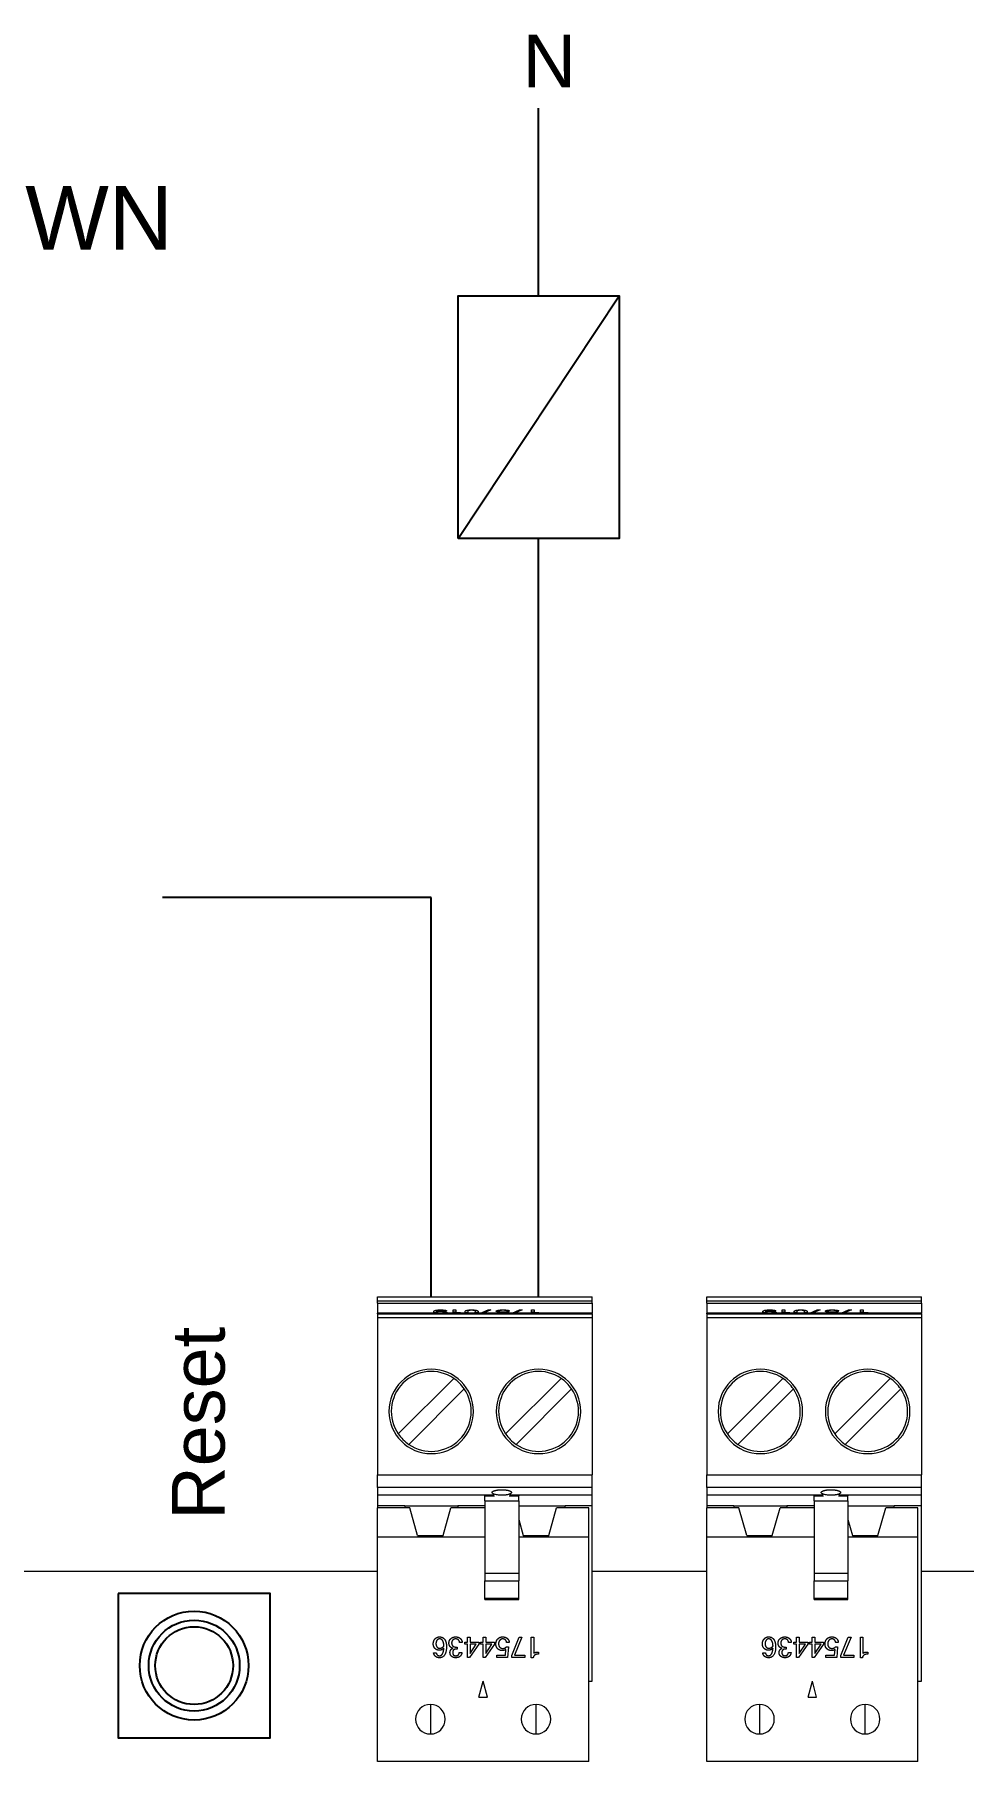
# Model space of a CAD drawing. Header units: millimetres. Extents: x -118 to 1430, y 370 to 1370.
# Drawn here: x 899.5 to 943.4, y 544.6 to 626.3 of the extents above; entities that cross this region are included whole.
import ezdxf

# ---------------------------------------------------------------- set-up
doc = ezdxf.new("R2010")
doc.units = ezdxf.units.MM
doc.layers.add('TANGENT EDGES', color=7, linetype='Continuous', lineweight=0)
doc.layers.add('VISIBLE', color=7, linetype='Continuous', lineweight=0)
doc.styles.get("Standard").update_dxf_attribs({"font": 'arial.ttf'})

msp = doc.modelspace()

# ---------------------------------------------------------------- linework, layer by layer
for p, q in [((923.329, 613.949), (923.329, 622.834)), ((919.518, 602.457), (927.14, 613.949)), ((923.329, 566.57), (923.329, 602.457)), ((923.329, 566.57), (923.329, 602.457)), ((918.249, 585.459), (905.534, 585.459)), ((918.249, 566.57), (918.249, 585.459)), ((918.249, 566.57), (918.249, 585.459))]:
    msp.add_line(p, q)
for points in [[(919.518, 602.457), (919.518, 613.949), (927.14, 613.949), (927.14, 602.457)], [(903.435, 552.523), (903.435, 545.692), (910.619, 545.692), (910.619, 552.523)]]:
    msp.add_lwpolyline(points, close=True)
for radius in [2.576, 2.151, 1.842]:
    msp.add_circle((907.027, 549.107), radius)
at = {"layer": 'TANGENT EDGES'}
for p, q in [((915.709, 566.37), (925.869, 566.37)), ((915.709, 565.766), (925.869, 565.766)), ((918.543, 565.804), (918.543, 565.79)), ((918.701, 565.944), (918.701, 565.927)), ((918.705, 565.883), (918.705, 565.866)), ((918.815, 565.8), (918.815, 565.79)), ((918.883, 565.934), (918.883, 565.903)), ((918.907, 565.868), (918.907, 565.79)), ((920.021, 565.805), (920.021, 565.79)), ((920.158, 565.944), (920.158, 565.927)), ((920.294, 565.805), (920.294, 565.79)), ((921.412, 565.927), (921.412, 565.846)), ((921.507, 565.859), (921.507, 565.835)), ((921.649, 565.944), (921.649, 565.927)), ((921.652, 565.849), (921.652, 565.831)), ((921.856, 565.932), (921.856, 565.898)), ((931.287, 566.37), (941.447, 566.37)), ((931.287, 565.766), (941.447, 565.766)), ((934.121, 565.804), (934.121, 565.79)), ((934.279, 565.944), (934.279, 565.927)), ((934.283, 565.883), (934.283, 565.866)), ((934.392, 565.8), (934.392, 565.79)), ((934.461, 565.934), (934.461, 565.903)), ((934.485, 565.868), (934.485, 565.79)), ((935.599, 565.805), (935.599, 565.79)), ((935.736, 565.944), (935.736, 565.927)), ((935.872, 565.805), (935.872, 565.79)), ((936.99, 565.927), (936.99, 565.846)), ((937.085, 565.859), (937.085, 565.835)), ((937.227, 565.944), (937.227, 565.927)), ((937.23, 565.849), (937.23, 565.831)), ((937.434, 565.932), (937.434, 565.898)), ((925.869, 565.566), (915.709, 565.566)), ((941.447, 565.566), (931.287, 565.566)), ((915.709, 558.14), (925.869, 558.14)), ((931.287, 558.14), (941.447, 558.14)), ((920.789, 557.138), (921.236, 557.138)), ((921.941, 557.138), (922.389, 557.138)), ((936.367, 557.138), (936.814, 557.138)), ((937.519, 557.138), (937.967, 557.138)), ((920.789, 553.115), (922.389, 553.115)), ((936.367, 553.115), (937.967, 553.115)), ((920.789, 552.294), (922.389, 552.294)), ((936.367, 552.294), (937.967, 552.294)), ((918.209, 547.27), (918.209, 545.87)), ((923.209, 545.87), (923.209, 547.27)), ((933.787, 547.27), (933.787, 545.87)), ((938.787, 545.87), (938.787, 547.27))]:
    msp.add_line(p, q, dxfattribs=at)
for centre, start, end in [((918.209, 546.57), 90, 270), ((918.209, 546.57), 270, 90), ((923.209, 546.57), 90, 270), ((923.209, 546.57), 270, 90), ((933.787, 546.57), 90, 270), ((933.787, 546.57), 270, 90), ((938.787, 546.57), 90, 270), ((938.787, 546.57), 270, 90)]:
    msp.add_arc(centre, 0.7, start, end, dxfattribs=at)
at = {"layer": 'VISIBLE'}
for p, q in [((915.709, 566.37), (915.709, 566.57)), ((915.709, 566.57), (925.869, 566.57)), ((925.869, 566.37), (925.869, 566.57)), ((931.287, 566.37), (931.287, 566.57)), ((931.287, 566.57), (941.447, 566.57)), ((941.447, 566.37), (941.447, 566.57)), ((915.709, 566.27), (915.709, 566.37)), ((915.709, 566.27), (915.709, 565.79)), ((915.709, 566.27), (925.869, 566.27)), ((925.869, 565.79), (915.709, 565.79)), ((915.709, 565.766), (915.709, 565.79)), ((915.709, 565.766), (915.709, 565.566)), ((918.463, 565.79), (918.449, 565.793)), ((918.486, 565.848), (918.486, 565.79)), ((918.488, 565.865), (918.488, 565.849)), ((918.973, 565.903), (918.846, 565.903)), ((918.862, 565.828), (918.862, 565.79)), ((919.287, 565.79), (919.287, 565.941)), ((919.287, 565.941), (919.409, 565.941)), ((919.409, 565.843), (919.287, 565.843)), ((919.409, 565.941), (919.409, 565.811)), ((919.409, 565.811), (919.409, 565.79)), ((919.639, 565.819), (919.639, 565.803)), ((919.974, 565.858), (919.974, 565.79)), ((920.341, 565.858), (920.341, 565.79)), ((920.588, 565.79), (920.936, 565.941)), ((920.588, 565.79), (920.588, 565.79)), ((921.073, 565.941), (920.717, 565.795)), ((920.717, 565.795), (920.717, 565.79)), ((920.717, 565.795), (921.206, 565.795)), ((920.936, 565.941), (920.936, 565.885)), ((920.936, 565.941), (921.073, 565.941)), ((921.206, 565.795), (921.206, 565.79)), ((921.369, 565.79), (921.369, 565.795)), ((921.369, 565.795), (921.776, 565.795)), ((921.451, 565.887), (921.451, 565.84)), ((921.776, 565.795), (921.797, 565.841)), ((921.776, 565.795), (921.776, 565.79)), ((921.797, 565.841), (921.797, 565.79)), ((921.825, 565.863), (921.825, 565.79)), ((921.825, 565.863), (921.921, 565.863)), ((921.956, 565.898), (921.829, 565.898)), ((921.921, 565.863), (921.888, 565.79)), ((922.072, 565.79), (922.419, 565.941)), ((922.072, 565.79), (922.072, 565.79)), ((922.556, 565.941), (922.2, 565.795)), ((922.2, 565.795), (922.69, 565.795)), ((922.2, 565.795), (922.2, 565.79)), ((922.419, 565.941), (922.419, 565.885)), ((922.419, 565.941), (922.556, 565.941)), ((922.69, 565.795), (922.69, 565.79)), ((922.995, 565.941), (923.118, 565.941)), ((922.995, 565.79), (922.995, 565.941)), ((923.118, 565.843), (922.995, 565.843)), ((923.118, 565.941), (923.118, 565.811)), ((923.118, 565.811), (923.118, 565.79)), ((923.347, 565.819), (923.347, 565.803)), ((925.869, 566.27), (925.869, 566.37)), ((925.869, 566.27), (925.869, 565.79)), ((925.869, 565.766), (925.869, 565.79)), ((925.869, 565.766), (925.869, 565.566)), ((931.287, 566.27), (931.287, 566.37)), ((931.287, 566.27), (931.287, 565.79)), ((931.287, 566.27), (941.447, 566.27)), ((941.447, 565.79), (931.287, 565.79)), ((931.287, 565.766), (931.287, 565.79)), ((931.287, 565.766), (931.287, 565.566)), ((934.041, 565.79), (934.027, 565.793)), ((934.064, 565.848), (934.064, 565.79)), ((934.066, 565.865), (934.066, 565.849)), ((934.551, 565.903), (934.424, 565.903)), ((934.44, 565.828), (934.44, 565.79)), ((934.865, 565.79), (934.865, 565.941)), ((934.865, 565.941), (934.987, 565.941)), ((934.987, 565.843), (934.865, 565.843)), ((934.987, 565.941), (934.987, 565.811)), ((934.987, 565.811), (934.987, 565.79)), ((935.217, 565.819), (935.217, 565.803)), ((935.552, 565.858), (935.552, 565.79)), ((935.919, 565.858), (935.919, 565.79)), ((936.166, 565.79), (936.514, 565.941)), ((936.166, 565.79), (936.166, 565.79)), ((936.651, 565.941), (936.295, 565.795)), ((936.295, 565.795), (936.295, 565.79)), ((936.295, 565.795), (936.784, 565.795)), ((936.514, 565.941), (936.514, 565.885)), ((936.514, 565.941), (936.651, 565.941)), ((936.784, 565.795), (936.784, 565.79)), ((936.947, 565.79), (936.947, 565.795)), ((936.947, 565.795), (937.354, 565.795)), ((937.029, 565.887), (937.029, 565.84)), ((937.354, 565.795), (937.375, 565.841)), ((937.354, 565.795), (937.354, 565.79)), ((937.375, 565.841), (937.375, 565.79)), ((937.403, 565.863), (937.403, 565.79)), ((937.403, 565.863), (937.499, 565.863)), ((937.534, 565.898), (937.407, 565.898)), ((937.499, 565.863), (937.466, 565.79)), ((937.65, 565.79), (937.997, 565.941)), ((937.65, 565.79), (937.65, 565.79)), ((938.134, 565.941), (937.778, 565.795)), ((937.778, 565.795), (938.267, 565.795)), ((937.778, 565.795), (937.778, 565.79)), ((937.997, 565.941), (937.997, 565.885)), ((937.997, 565.941), (938.134, 565.941)), ((938.267, 565.795), (938.267, 565.79)), ((938.573, 565.941), (938.696, 565.941)), ((938.573, 565.79), (938.573, 565.941)), ((938.696, 565.843), (938.573, 565.843)), ((938.696, 565.941), (938.696, 565.811)), ((938.696, 565.811), (938.696, 565.79)), ((938.925, 565.819), (938.925, 565.803)), ((941.447, 566.27), (941.447, 566.37)), ((941.447, 566.27), (941.447, 565.79)), ((941.447, 565.766), (941.447, 565.79)), ((941.447, 565.766), (941.447, 565.566)), ((915.709, 565.566), (915.709, 558.14)), ((925.869, 565.566), (925.869, 558.14)), ((931.287, 565.566), (931.287, 558.14)), ((941.447, 565.566), (941.447, 558.14)), ((919.315, 562.702), (916.687, 560.073)), ((921.767, 560.073), (924.395, 562.702)), ((934.893, 562.702), (932.265, 560.073)), ((937.345, 560.073), (939.973, 562.702)), ((917.182, 559.578), (919.81, 562.207)), ((924.89, 562.207), (922.262, 559.578)), ((932.76, 559.578), (935.388, 562.207)), ((940.468, 562.207), (937.84, 559.578)), ((915.709, 557.54), (915.709, 558.14)), ((915.709, 557.54), (915.709, 557.17)), ((925.869, 557.54), (915.709, 557.54)), ((925.869, 557.54), (925.869, 558.14)), ((925.869, 557.17), (925.869, 557.54)), ((931.287, 557.54), (931.287, 558.14)), ((931.287, 557.54), (931.287, 557.17)), ((941.447, 557.54), (931.287, 557.54)), ((941.447, 557.54), (941.447, 558.14)), ((941.447, 557.17), (941.447, 557.54)), ((921.207, 557.17), (915.709, 557.17)), ((915.709, 557.17), (915.709, 556.67)), ((920.789, 557.17), (920.789, 557.138)), ((920.789, 556.913), (920.789, 557.138)), ((920.789, 556.913), (920.789, 553.485)), ((920.789, 556.913), (922.389, 556.913)), ((925.869, 557.17), (921.97, 557.17)), ((922.389, 557.17), (922.389, 557.138)), ((922.389, 556.913), (922.389, 557.138)), ((922.389, 556.913), (922.389, 553.485)), ((925.869, 556.67), (925.869, 557.17)), ((936.785, 557.17), (931.287, 557.17)), ((931.287, 557.17), (931.287, 556.67)), ((936.367, 557.17), (936.367, 557.138)), ((936.367, 556.913), (936.367, 557.138)), ((936.367, 556.913), (936.367, 553.485)), ((936.367, 556.913), (937.967, 556.913)), ((941.447, 557.17), (937.548, 557.17)), ((937.967, 557.17), (937.967, 557.138)), ((937.967, 556.913), (937.967, 557.138)), ((937.967, 556.913), (937.967, 553.485)), ((941.447, 556.67), (941.447, 557.17)), ((915.709, 556.67), (915.709, 556.57)), ((916.994, 556.67), (915.709, 556.67)), ((917.234, 556.57), (915.709, 556.57)), ((915.709, 555.196), (915.709, 556.57)), ((916.994, 556.67), (919.504, 556.67)), ((916.994, 556.67), (916.994, 556.57)), ((917.604, 555.27), (917.234, 556.57)), ((918.814, 555.27), (919.184, 556.57)), ((920.789, 556.57), (919.184, 556.57)), ((920.789, 556.67), (919.504, 556.67)), ((919.504, 556.67), (919.504, 556.57)), ((922.389, 556.67), (924.584, 556.67)), ((922.389, 556.025), (922.604, 555.27)), ((923.814, 555.27), (924.184, 556.57)), ((925.709, 556.57), (924.184, 556.57)), ((924.584, 556.57), (924.584, 556.67)), ((925.869, 556.67), (924.584, 556.67)), ((925.709, 555.196), (925.709, 556.57)), ((925.869, 548.37), (925.869, 556.67)), ((931.287, 556.67), (931.287, 556.57)), ((932.572, 556.67), (931.287, 556.67)), ((932.812, 556.57), (931.287, 556.57)), ((931.287, 555.196), (931.287, 556.57)), ((932.572, 556.67), (935.082, 556.67)), ((932.572, 556.67), (932.572, 556.57)), ((933.182, 555.27), (932.812, 556.57)), ((934.392, 555.27), (934.762, 556.57)), ((936.367, 556.57), (934.762, 556.57)), ((936.367, 556.67), (935.082, 556.67)), ((935.082, 556.67), (935.082, 556.57)), ((937.967, 556.67), (940.162, 556.67)), ((937.967, 556.025), (938.182, 555.27)), ((939.392, 555.27), (939.762, 556.57)), ((941.287, 556.57), (939.762, 556.57)), ((940.162, 556.57), (940.162, 556.67)), ((941.447, 556.67), (940.162, 556.67)), ((941.287, 555.196), (941.287, 556.57)), ((941.447, 548.37), (941.447, 556.67)), ((915.709, 555.196), (920.789, 555.196)), ((915.709, 553.57), (915.709, 555.196)), ((917.604, 555.27), (918.814, 555.27)), ((922.389, 555.196), (925.709, 555.196)), ((922.604, 555.27), (923.814, 555.27)), ((925.709, 553.57), (925.709, 555.196)), ((931.287, 555.196), (936.367, 555.196)), ((931.287, 553.57), (931.287, 555.196)), ((933.182, 555.27), (934.392, 555.27)), ((937.967, 555.196), (941.287, 555.196)), ((938.182, 555.27), (939.392, 555.27)), ((941.287, 553.57), (941.287, 555.196)), ((897.408, 553.57), (915.709, 553.57)), ((915.709, 544.57), (915.709, 553.57)), ((920.789, 553.485), (920.789, 553.115)), ((920.789, 553.485), (922.389, 553.485)), ((922.389, 553.485), (922.389, 553.115)), ((925.709, 544.57), (925.709, 553.57)), ((925.869, 553.57), (931.287, 553.57)), ((931.287, 544.57), (931.287, 553.57)), ((936.367, 553.485), (936.367, 553.115)), ((936.367, 553.485), (937.967, 553.485)), ((937.967, 553.485), (937.967, 553.115)), ((941.287, 544.57), (941.287, 553.57)), ((941.447, 553.57), (946.864, 553.57)), ((920.789, 552.294), (920.789, 553.115)), ((922.389, 552.294), (922.389, 553.115)), ((936.367, 552.294), (936.367, 553.115)), ((937.967, 552.294), (937.967, 553.115)), ((920.789, 552.23), (920.789, 552.294)), ((920.789, 552.23), (922.389, 552.23)), ((922.389, 552.23), (922.389, 552.294)), ((936.367, 552.23), (936.367, 552.294)), ((936.367, 552.23), (937.967, 552.23)), ((937.967, 552.23), (937.967, 552.294)), ((919.714, 550.199), (919.587, 550.199)), ((919.834, 550.223), (919.963, 550.223)), ((919.834, 550.115), (919.834, 550.223)), ((919.963, 550.451), (920.086, 550.451)), ((919.963, 550.223), (919.963, 550.451)), ((920.086, 550.451), (920.086, 550.223)), ((920.086, 550.223), (920.494, 550.223)), ((920.494, 550.223), (920.494, 550.115)), ((920.576, 550.223), (920.705, 550.223)), ((920.576, 550.115), (920.576, 550.223)), ((920.705, 550.223), (920.705, 550.451)), ((920.705, 550.451), (920.828, 550.451)), ((920.828, 550.451), (920.828, 550.223)), ((920.828, 550.223), (921.236, 550.223)), ((921.236, 550.223), (921.236, 550.115)), ((921.941, 550.2), (921.814, 550.2)), ((922.057, 549.582), (922.404, 550.451)), ((922.542, 550.451), (922.186, 549.609)), ((922.404, 550.451), (922.542, 550.451)), ((922.981, 549.48), (922.981, 550.451)), ((922.981, 550.451), (923.103, 550.451)), ((923.103, 550.451), (923.103, 549.7)), ((935.292, 550.199), (935.165, 550.199)), ((935.412, 550.223), (935.541, 550.223)), ((935.412, 550.115), (935.412, 550.223)), ((935.541, 550.451), (935.664, 550.451)), ((935.541, 550.223), (935.541, 550.451)), ((935.664, 550.451), (935.664, 550.223)), ((935.664, 550.223), (936.072, 550.223)), ((936.072, 550.223), (936.072, 550.115)), ((936.154, 550.223), (936.283, 550.223)), ((936.154, 550.115), (936.154, 550.223)), ((936.283, 550.223), (936.283, 550.451)), ((936.283, 550.451), (936.406, 550.451)), ((936.406, 550.451), (936.406, 550.223)), ((936.406, 550.223), (936.813, 550.223)), ((936.813, 550.223), (936.813, 550.115)), ((937.519, 550.2), (937.392, 550.2)), ((937.635, 549.582), (937.982, 550.451)), ((938.12, 550.451), (937.764, 549.609)), ((937.982, 550.451), (938.12, 550.451)), ((938.559, 549.48), (938.559, 550.451)), ((938.559, 550.451), (938.681, 550.451)), ((938.681, 550.451), (938.681, 549.7)), ((918.361, 549.717), (918.487, 549.717)), ((919.423, 549.985), (919.469, 549.985)), ((919.469, 549.89), (919.442, 549.89)), ((919.469, 549.985), (919.469, 549.89)), ((919.575, 549.728), (919.701, 549.728)), ((919.963, 550.115), (919.834, 550.115)), ((919.963, 549.484), (919.963, 550.115)), ((920.059, 549.484), (919.963, 549.484)), ((920.494, 550.115), (920.059, 549.484)), ((920.086, 549.677), (920.379, 550.115)), ((920.086, 550.115), (920.086, 549.677)), ((920.379, 550.115), (920.086, 550.115)), ((920.705, 550.115), (920.576, 550.115)), ((920.705, 549.484), (920.705, 550.115)), ((920.801, 549.484), (920.705, 549.484)), ((921.236, 550.115), (920.801, 549.484)), ((920.828, 550.115), (920.828, 549.677)), ((920.828, 549.677), (921.121, 550.115)), ((921.121, 550.115), (920.828, 550.115)), ((921.355, 549.496), (921.355, 549.609)), ((921.355, 549.609), (921.761, 549.609)), ((921.866, 549.496), (921.355, 549.496)), ((921.761, 549.609), (921.782, 549.874)), ((921.81, 550), (921.907, 550)), ((921.907, 550), (921.866, 549.496)), ((922.057, 549.496), (922.057, 549.582)), ((922.675, 549.496), (922.057, 549.496)), ((922.186, 549.609), (922.675, 549.609)), ((922.675, 549.609), (922.675, 549.496)), ((923.075, 549.48), (922.981, 549.48)), ((923.333, 549.749), (923.333, 549.653)), ((933.939, 549.717), (934.065, 549.717)), ((935.001, 549.985), (935.047, 549.985)), ((935.047, 549.89), (935.02, 549.89)), ((935.047, 549.985), (935.047, 549.89)), ((935.153, 549.728), (935.279, 549.728)), ((935.541, 550.115), (935.412, 550.115)), ((935.541, 549.484), (935.541, 550.115)), ((935.637, 549.484), (935.541, 549.484)), ((936.072, 550.115), (935.637, 549.484)), ((935.664, 549.677), (935.957, 550.115)), ((935.664, 550.115), (935.664, 549.677)), ((935.957, 550.115), (935.664, 550.115)), ((936.283, 550.115), (936.154, 550.115)), ((936.283, 549.484), (936.283, 550.115)), ((936.379, 549.484), (936.283, 549.484)), ((936.813, 550.115), (936.379, 549.484)), ((936.406, 550.115), (936.406, 549.677)), ((936.406, 549.677), (936.699, 550.115)), ((936.699, 550.115), (936.406, 550.115)), ((936.933, 549.496), (936.933, 549.609)), ((936.933, 549.609), (937.339, 549.609)), ((937.444, 549.496), (936.933, 549.496)), ((937.339, 549.609), (937.36, 549.874)), ((937.388, 550), (937.485, 550)), ((937.485, 550), (937.444, 549.496)), ((937.635, 549.496), (937.635, 549.582)), ((938.253, 549.496), (937.635, 549.496)), ((937.764, 549.609), (938.253, 549.609)), ((938.253, 549.609), (938.253, 549.496)), ((938.653, 549.48), (938.559, 549.48)), ((938.911, 549.749), (938.911, 549.653)), ((920.508, 547.62), (920.709, 548.37)), ((920.91, 547.62), (920.709, 548.37)), ((925.709, 548.37), (925.869, 548.37)), ((936.086, 547.62), (936.287, 548.37)), ((936.487, 547.62), (936.287, 548.37)), ((941.287, 548.37), (941.447, 548.37)), ((920.508, 547.62), (920.91, 547.62)), ((936.086, 547.62), (936.487, 547.62)), ((925.709, 544.57), (915.709, 544.57)), ((941.287, 544.57), (931.287, 544.57))]:
    msp.add_line(p, q, dxfattribs=at)
for centre, radius, start, end in [((918.249, 561.14), 2, 90, 270), ((918.249, 561.14), 1.891, 135, 214.33655), ((918.249, 561.14), 1.891, 55.66345, 135), ((918.249, 561.14), 2, 270, 90), ((918.249, 561.14), 1.891, 34.33655, 55.66345), ((923.329, 561.14), 2, 90, 270), ((923.329, 561.14), 1.891, 135, 214.33655), ((923.329, 561.14), 1.891, 55.66345, 135), ((923.329, 561.14), 2, 270, 90), ((923.329, 561.14), 1.891, 34.33655, 55.66345), ((933.827, 561.14), 2, 90, 270), ((933.827, 561.14), 1.891, 135, 214.33655), ((933.827, 561.14), 1.891, 55.66345, 135), ((933.827, 561.14), 2, 270, 90), ((933.827, 561.14), 1.891, 34.33655, 55.66345), ((938.907, 561.14), 2, 90, 270), ((938.907, 561.14), 1.891, 135, 214.33655), ((938.907, 561.14), 1.891, 55.66345, 135), ((938.907, 561.14), 2, 270, 90), ((938.907, 561.14), 1.891, 34.33655, 55.66345), ((918.249, 561.14), 1.891, 315, 34.33655), ((923.329, 561.14), 1.891, 315, 34.33655), ((933.827, 561.14), 1.891, 315, 34.33655), ((938.907, 561.14), 1.891, 315, 34.33655), ((918.249, 561.14), 1.891, 214.33655, 235.66345), ((923.329, 561.14), 1.891, 214.33655, 235.66345), ((933.827, 561.14), 1.891, 214.33655, 235.66345), ((938.907, 561.14), 1.891, 214.33655, 235.66345), ((918.249, 561.14), 1.891, 235.66345, 315), ((923.329, 561.14), 1.891, 235.66345, 315), ((933.827, 561.14), 1.891, 235.66345, 315), ((938.907, 561.14), 1.891, 235.66345, 315)]:
    msp.add_arc(centre, radius, start, end, dxfattribs=at)
for points in [[(918.363, 565.853), (918.363, 565.944), (918.701, 565.944)], [(918.449, 565.793), (918.363, 565.814), (918.363, 565.853)], [(918.405, 565.807), (918.435, 565.822), (918.486, 565.831)], [(918.684, 565.866), (918.583, 565.866), (918.486, 565.848)], [(918.486, 565.848), (918.489, 565.82), (918.543, 565.804)], [(918.552, 565.911), (918.498, 565.895), (918.488, 565.865)], [(918.488, 565.865), (918.582, 565.883), (918.705, 565.883)], [(918.543, 565.804), (918.584, 565.793), (918.647, 565.79)], [(918.694, 565.927), (918.606, 565.927), (918.552, 565.911)], [(918.814, 565.855), (918.765, 565.866), (918.684, 565.866)], [(918.846, 565.903), (918.831, 565.927), (918.694, 565.927)], [(918.701, 565.944), (918.808, 565.944), (918.883, 565.934)], [(918.705, 565.883), (918.824, 565.883), (918.907, 565.868)], [(918.729, 565.79), (918.78, 565.792), (918.815, 565.8)], [(918.862, 565.828), (918.862, 565.845), (918.814, 565.855)], [(918.815, 565.8), (918.862, 565.811), (918.862, 565.828)], [(918.883, 565.934), (918.957, 565.923), (918.973, 565.903)], [(918.907, 565.868), (918.989, 565.853), (918.989, 565.829)], [(918.989, 565.829), (918.989, 565.806), (918.912, 565.79)], [(919.409, 565.811), (919.483, 565.819), (919.639, 565.819)], [(919.639, 565.803), (919.494, 565.803), (919.429, 565.79)], [(919.847, 565.858), (919.847, 565.944), (920.158, 565.944)], [(919.94, 565.79), (919.847, 565.811), (919.847, 565.858)], [(919.884, 565.809), (919.916, 565.825), (919.974, 565.834)], [(920.021, 565.912), (919.974, 565.897), (919.974, 565.858)], [(919.974, 565.858), (919.974, 565.82), (920.021, 565.805)], [(920.158, 565.927), (920.067, 565.927), (920.021, 565.912)], [(920.021, 565.805), (920.056, 565.793), (920.117, 565.79)], [(920.158, 565.944), (920.468, 565.944), (920.468, 565.858)], [(920.294, 565.912), (920.248, 565.927), (920.158, 565.927)], [(920.198, 565.79), (920.259, 565.793), (920.294, 565.805)], [(920.341, 565.858), (920.341, 565.897), (920.294, 565.912)], [(920.294, 565.805), (920.341, 565.82), (920.341, 565.858)], [(920.341, 565.834), (920.399, 565.825), (920.431, 565.809)], [(920.468, 565.858), (920.468, 565.811), (920.375, 565.79)], [(921.323, 565.885), (921.323, 565.91), (921.412, 565.927)], [(921.412, 565.846), (921.323, 565.86), (921.323, 565.885)], [(921.412, 565.927), (921.502, 565.944), (921.649, 565.944)], [(921.62, 565.831), (921.501, 565.831), (921.412, 565.846)], [(921.506, 565.916), (921.451, 565.904), (921.451, 565.887)], [(921.451, 565.887), (921.451, 565.869), (921.507, 565.859)], [(921.649, 565.927), (921.561, 565.927), (921.506, 565.916)], [(921.507, 565.859), (921.563, 565.849), (921.652, 565.849)], [(921.797, 565.841), (921.726, 565.831), (921.62, 565.831)], [(921.649, 565.944), (921.77, 565.944), (921.856, 565.932)], [(921.769, 565.92), (921.719, 565.927), (921.649, 565.927)], [(921.652, 565.849), (921.754, 565.849), (921.825, 565.863)], [(921.829, 565.898), (921.818, 565.913), (921.769, 565.92)], [(921.856, 565.932), (921.942, 565.921), (921.956, 565.898)], [(923.118, 565.811), (923.192, 565.819), (923.347, 565.819)], [(923.347, 565.803), (923.203, 565.803), (923.137, 565.79)], [(933.941, 565.853), (933.941, 565.944), (934.279, 565.944)], [(934.027, 565.793), (933.941, 565.814), (933.941, 565.853)], [(933.983, 565.807), (934.013, 565.822), (934.064, 565.831)], [(934.262, 565.866), (934.161, 565.866), (934.064, 565.848)], [(934.064, 565.848), (934.067, 565.82), (934.121, 565.804)], [(934.13, 565.911), (934.076, 565.895), (934.066, 565.865)], [(934.066, 565.865), (934.16, 565.883), (934.283, 565.883)], [(934.121, 565.804), (934.162, 565.793), (934.225, 565.79)], [(934.272, 565.927), (934.184, 565.927), (934.13, 565.911)], [(934.391, 565.855), (934.343, 565.866), (934.262, 565.866)], [(934.424, 565.903), (934.409, 565.927), (934.272, 565.927)], [(934.279, 565.944), (934.386, 565.944), (934.461, 565.934)], [(934.283, 565.883), (934.402, 565.883), (934.485, 565.868)], [(934.307, 565.79), (934.358, 565.792), (934.392, 565.8)], [(934.44, 565.828), (934.44, 565.845), (934.391, 565.855)], [(934.392, 565.8), (934.44, 565.811), (934.44, 565.828)], [(934.461, 565.934), (934.535, 565.923), (934.551, 565.903)], [(934.485, 565.868), (934.567, 565.853), (934.567, 565.829)], [(934.567, 565.829), (934.567, 565.806), (934.49, 565.79)], [(934.987, 565.811), (935.061, 565.819), (935.217, 565.819)], [(935.217, 565.803), (935.072, 565.803), (935.007, 565.79)], [(935.425, 565.858), (935.425, 565.944), (935.736, 565.944)], [(935.518, 565.79), (935.425, 565.811), (935.425, 565.858)], [(935.462, 565.809), (935.494, 565.825), (935.552, 565.834)], [(935.599, 565.912), (935.552, 565.897), (935.552, 565.858)], [(935.552, 565.858), (935.552, 565.82), (935.599, 565.805)], [(935.736, 565.927), (935.645, 565.927), (935.599, 565.912)], [(935.599, 565.805), (935.634, 565.793), (935.695, 565.79)], [(935.736, 565.944), (936.046, 565.944), (936.046, 565.858)], [(935.872, 565.912), (935.826, 565.927), (935.736, 565.927)], [(935.776, 565.79), (935.837, 565.793), (935.872, 565.805)], [(935.919, 565.858), (935.919, 565.897), (935.872, 565.912)], [(935.872, 565.805), (935.919, 565.82), (935.919, 565.858)], [(935.919, 565.834), (935.977, 565.825), (936.009, 565.809)], [(936.046, 565.858), (936.046, 565.811), (935.953, 565.79)], [(936.901, 565.885), (936.901, 565.91), (936.99, 565.927)], [(936.99, 565.846), (936.901, 565.86), (936.901, 565.885)], [(936.99, 565.927), (937.079, 565.944), (937.227, 565.944)], [(937.198, 565.831), (937.079, 565.831), (936.99, 565.846)], [(937.084, 565.916), (937.029, 565.904), (937.029, 565.887)], [(937.029, 565.887), (937.029, 565.869), (937.085, 565.859)], [(937.227, 565.927), (937.139, 565.927), (937.084, 565.916)], [(937.085, 565.859), (937.141, 565.849), (937.23, 565.849)], [(937.375, 565.841), (937.304, 565.831), (937.198, 565.831)], [(937.227, 565.944), (937.348, 565.944), (937.434, 565.932)], [(937.347, 565.92), (937.297, 565.927), (937.227, 565.927)], [(937.23, 565.849), (937.332, 565.849), (937.403, 565.863)], [(937.407, 565.898), (937.396, 565.913), (937.347, 565.92)], [(937.434, 565.932), (937.52, 565.921), (937.534, 565.898)], [(938.696, 565.811), (938.77, 565.819), (938.925, 565.819)], [(938.925, 565.803), (938.78, 565.803), (938.715, 565.79)], [(918.345, 550.14), (918.345, 550.276), (918.427, 550.371)], [(918.427, 550.371), (918.508, 550.467), (918.644, 550.467)], [(918.519, 550.307), (918.472, 550.243), (918.472, 550.148)], [(918.472, 550.148), (918.472, 550.052), (918.52, 549.99)], [(918.646, 550.371), (918.567, 550.371), (918.519, 550.307)], [(918.644, 550.467), (918.799, 550.467), (918.884, 550.347)], [(918.791, 550.283), (918.737, 550.371), (918.646, 550.371)], [(918.847, 550.031), (918.845, 550.195), (918.791, 550.283)], [(918.884, 550.347), (918.97, 550.228), (918.97, 550.004)], [(919.088, 550.169), (919.088, 550.302), (919.178, 550.384)], [(919.135, 550.015), (919.088, 550.081), (919.088, 550.169)], [(919.178, 550.384), (919.269, 550.467), (919.403, 550.467)], [(919.266, 550.315), (919.215, 550.26), (919.215, 550.172)], [(919.215, 550.172), (919.215, 550.082), (919.268, 550.034)], [(919.403, 550.371), (919.317, 550.371), (919.266, 550.315)], [(919.403, 550.467), (919.538, 550.467), (919.622, 550.393)], [(919.539, 550.32), (919.491, 550.371), (919.403, 550.371)], [(919.587, 550.199), (919.587, 550.269), (919.539, 550.32)], [(919.622, 550.393), (919.707, 550.32), (919.714, 550.199)], [(921.309, 550.126), (921.309, 550.273), (921.398, 550.37)], [(921.398, 550.37), (921.487, 550.467), (921.634, 550.467)], [(921.491, 550.303), (921.436, 550.236), (921.436, 550.138)], [(921.634, 550.371), (921.546, 550.371), (921.491, 550.303)], [(921.634, 550.467), (921.756, 550.467), (921.841, 550.4)], [(921.754, 550.329), (921.704, 550.371), (921.634, 550.371)], [(921.814, 550.2), (921.804, 550.287), (921.754, 550.329)], [(921.841, 550.4), (921.927, 550.333), (921.941, 550.2)], [(933.923, 550.14), (933.923, 550.276), (934.005, 550.371)], [(934.005, 550.371), (934.086, 550.467), (934.222, 550.467)], [(934.097, 550.307), (934.05, 550.243), (934.05, 550.148)], [(934.05, 550.148), (934.05, 550.052), (934.098, 549.99)], [(934.224, 550.371), (934.145, 550.371), (934.097, 550.307)], [(934.222, 550.467), (934.376, 550.467), (934.462, 550.347)], [(934.369, 550.283), (934.315, 550.371), (934.224, 550.371)], [(934.425, 550.031), (934.423, 550.195), (934.369, 550.283)], [(934.462, 550.347), (934.548, 550.228), (934.548, 550.004)], [(934.666, 550.169), (934.666, 550.302), (934.756, 550.384)], [(934.713, 550.015), (934.666, 550.081), (934.666, 550.169)], [(934.756, 550.384), (934.847, 550.467), (934.981, 550.467)], [(934.844, 550.315), (934.793, 550.26), (934.793, 550.172)], [(934.793, 550.172), (934.793, 550.082), (934.846, 550.034)], [(934.981, 550.371), (934.895, 550.371), (934.844, 550.315)], [(934.981, 550.467), (935.116, 550.467), (935.2, 550.393)], [(935.117, 550.32), (935.069, 550.371), (934.981, 550.371)], [(935.165, 550.199), (935.165, 550.269), (935.117, 550.32)], [(935.2, 550.393), (935.285, 550.32), (935.292, 550.199)], [(936.887, 550.126), (936.887, 550.273), (936.976, 550.37)], [(936.976, 550.37), (937.065, 550.467), (937.212, 550.467)], [(937.069, 550.303), (937.014, 550.236), (937.014, 550.138)], [(937.212, 550.371), (937.124, 550.371), (937.069, 550.303)], [(937.212, 550.467), (937.334, 550.467), (937.419, 550.4)], [(937.332, 550.329), (937.282, 550.371), (937.212, 550.371)], [(937.392, 550.2), (937.382, 550.287), (937.332, 550.329)], [(937.419, 550.4), (937.505, 550.333), (937.519, 550.2)], [(918.427, 549.919), (918.345, 550.006), (918.345, 550.14)], [(918.452, 549.54), (918.377, 549.6), (918.361, 549.717)], [(918.63, 549.832), (918.509, 549.832), (918.427, 549.919)], [(918.633, 549.48), (918.526, 549.48), (918.452, 549.54)], [(918.487, 549.717), (918.504, 549.576), (918.64, 549.576)], [(918.52, 549.99), (918.569, 549.928), (918.65, 549.928)], [(918.846, 549.935), (918.752, 549.832), (918.63, 549.832)], [(918.97, 550.004), (918.97, 549.48), (918.633, 549.48)], [(918.64, 549.576), (918.728, 549.576), (918.782, 549.669)], [(918.65, 549.928), (918.751, 549.928), (918.847, 550.031)], [(918.782, 549.669), (918.837, 549.762), (918.846, 549.935)], [(919.27, 549.927), (919.182, 549.949), (919.135, 550.015)], [(919.136, 549.728), (919.136, 549.789), (919.169, 549.843)], [(919.212, 549.549), (919.136, 549.619), (919.136, 549.728)], [(919.169, 549.843), (919.202, 549.898), (919.27, 549.927)], [(919.415, 549.48), (919.287, 549.48), (919.212, 549.549)], [(919.442, 549.89), (919.263, 549.89), (919.263, 549.725)], [(919.263, 549.725), (919.263, 549.653), (919.302, 549.614)], [(919.268, 550.034), (919.321, 549.985), (919.423, 549.985)], [(919.302, 549.614), (919.341, 549.576), (919.412, 549.576)], [(919.412, 549.576), (919.558, 549.576), (919.575, 549.728)], [(919.609, 549.543), (919.53, 549.48), (919.415, 549.48)], [(919.701, 549.728), (919.688, 549.607), (919.609, 549.543)], [(921.397, 549.902), (921.309, 549.986), (921.309, 550.126)], [(921.605, 549.817), (921.486, 549.817), (921.397, 549.902)], [(921.436, 550.138), (921.436, 550.037), (921.492, 549.979)], [(921.492, 549.979), (921.548, 549.921), (921.637, 549.921)], [(921.782, 549.874), (921.712, 549.817), (921.605, 549.817)], [(921.637, 549.921), (921.739, 549.921), (921.81, 550)], [(923.333, 549.653), (923.108, 549.653), (923.075, 549.48)], [(923.103, 549.7), (923.177, 549.749), (923.333, 549.749)], [(934.005, 549.919), (933.923, 550.006), (933.923, 550.14)], [(934.03, 549.54), (933.955, 549.6), (933.939, 549.717)], [(934.208, 549.832), (934.087, 549.832), (934.005, 549.919)], [(934.211, 549.48), (934.104, 549.48), (934.03, 549.54)], [(934.065, 549.717), (934.082, 549.576), (934.218, 549.576)], [(934.098, 549.99), (934.147, 549.928), (934.228, 549.928)], [(934.424, 549.935), (934.33, 549.832), (934.208, 549.832)], [(934.548, 550.004), (934.548, 549.48), (934.211, 549.48)], [(934.218, 549.576), (934.306, 549.576), (934.36, 549.669)], [(934.228, 549.928), (934.329, 549.928), (934.425, 550.031)], [(934.36, 549.669), (934.415, 549.762), (934.424, 549.935)], [(934.848, 549.927), (934.76, 549.949), (934.713, 550.015)], [(934.714, 549.728), (934.714, 549.789), (934.747, 549.843)], [(934.79, 549.549), (934.714, 549.619), (934.714, 549.728)], [(934.747, 549.843), (934.78, 549.898), (934.848, 549.927)], [(934.993, 549.48), (934.865, 549.48), (934.79, 549.549)], [(935.02, 549.89), (934.841, 549.89), (934.841, 549.725)], [(934.841, 549.725), (934.841, 549.653), (934.88, 549.614)], [(934.846, 550.034), (934.899, 549.985), (935.001, 549.985)], [(934.88, 549.614), (934.919, 549.576), (934.99, 549.576)], [(934.99, 549.576), (935.136, 549.576), (935.153, 549.728)], [(935.187, 549.543), (935.108, 549.48), (934.993, 549.48)], [(935.279, 549.728), (935.266, 549.607), (935.187, 549.543)], [(936.975, 549.902), (936.887, 549.986), (936.887, 550.126)], [(937.183, 549.817), (937.064, 549.817), (936.975, 549.902)], [(937.014, 550.138), (937.014, 550.037), (937.07, 549.979)], [(937.07, 549.979), (937.126, 549.921), (937.215, 549.921)], [(937.36, 549.874), (937.29, 549.817), (937.183, 549.817)], [(937.215, 549.921), (937.317, 549.921), (937.388, 550)], [(938.911, 549.653), (938.686, 549.653), (938.653, 549.48)], [(938.681, 549.7), (938.755, 549.749), (938.911, 549.749)]]:
    msp.add_open_spline(points, degree=2, dxfattribs=at)
for points, knots in [([(921.134, 557.284), (921.132, 557.289), (921.131, 557.293), (921.131, 557.297), (921.13, 557.302), (921.13, 557.307), (921.132, 557.312), (921.133, 557.317), (921.136, 557.322), (921.139, 557.328), (921.143, 557.333), (921.148, 557.338), (921.153, 557.343)], [0.6597773, 0.6597773, 0.6597773, 0.6597773, 0.7028642, 0.7028642, 0.7028642, 0.7568669, 0.7568669, 0.7568669, 0.8111794, 0.8111794, 0.8111794, 0.8654371, 0.8654371, 0.8654371, 0.8654371]), ([(921.589, 557.17), (921.571, 557.17), (921.553, 557.171), (921.535, 557.171), (921.517, 557.172), (921.499, 557.173), (921.481, 557.174), (921.446, 557.176), (921.413, 557.18), (921.38, 557.185), (921.348, 557.189), (921.318, 557.195), (921.291, 557.202), (921.277, 557.205), (921.264, 557.209), (921.252, 557.212), (921.24, 557.216), (921.228, 557.22), (921.218, 557.224), (921.207, 557.229), (921.197, 557.233), (921.189, 557.237), (921.18, 557.242), (921.172, 557.247), (921.165, 557.251), (921.158, 557.256), (921.152, 557.261), (921.147, 557.266), (921.143, 557.271), (921.139, 557.276), (921.136, 557.281), (921.135, 557.282), (921.135, 557.283), (921.134, 557.284)], [0, 0, 0, 0, 0.054, 0.054, 0.054, 0.1081119, 0.1081119, 0.1081119, 0.2160335, 0.2160335, 0.2160335, 0.3239429, 0.3239429, 0.3239429, 0.3778641, 0.3778641, 0.3778641, 0.4319972, 0.4319972, 0.4319972, 0.4862463, 0.4862463, 0.4862463, 0.5402406, 0.5402406, 0.5402406, 0.5943776, 0.5943776, 0.5943776, 0.6487161, 0.6487161, 0.6487161, 0.6597773, 0.6597773, 0.6597773, 0.6597773]), ([(921.153, 557.343), (921.157, 557.346), (921.16, 557.348), (921.165, 557.351), (921.169, 557.354), (921.173, 557.357), (921.178, 557.36), (921.183, 557.363), (921.188, 557.366), (921.194, 557.368), (921.199, 557.371), (921.205, 557.374), (921.212, 557.376), (921.218, 557.379), (921.224, 557.381), (921.231, 557.384), (921.238, 557.386), (921.245, 557.389), (921.253, 557.391), (921.267, 557.395), (921.283, 557.4), (921.3, 557.404)], [0.8611269, 0.8611269, 0.8611269, 0.8611269, 0.8938324, 0.8938324, 0.8938324, 0.9265792, 0.9265792, 0.9265792, 0.959467, 0.959467, 0.959467, 0.9924119, 0.9924119, 0.9924119, 1.0253249, 1.0253249, 1.0253249, 1.0581198, 1.0581198, 1.0581198, 1.1235306, 1.1235306, 1.1235306, 1.1235306]), ([(921.3, 557.404), (921.31, 557.406), (921.321, 557.408), (921.332, 557.41), (921.342, 557.412), (921.353, 557.414), (921.365, 557.416), (921.376, 557.418), (921.388, 557.42), (921.4, 557.421), (921.411, 557.423), (921.423, 557.424), (921.436, 557.425), (921.448, 557.427), (921.46, 557.428), (921.473, 557.429), (921.485, 557.43), (921.498, 557.43), (921.511, 557.431), (921.524, 557.432), (921.537, 557.432), (921.55, 557.432), (921.563, 557.433), (921.576, 557.433), (921.589, 557.433)], [1.1221288, 1.1221288, 1.1221288, 1.1221288, 1.1611473, 1.1611473, 1.1611473, 1.2000646, 1.2000646, 1.2000646, 1.2390162, 1.2390162, 1.2390162, 1.2780027, 1.2780027, 1.2780027, 1.316905, 1.316905, 1.316905, 1.3558904, 1.3558904, 1.3558904, 1.394915, 1.394915, 1.394915, 1.4338398, 1.4338398, 1.4338398, 1.4338398]), ([(921.589, 557.433), (921.6, 557.433), (921.612, 557.433), (921.624, 557.432), (921.636, 557.432), (921.648, 557.432), (921.66, 557.431), (921.672, 557.431), (921.684, 557.43), (921.695, 557.429), (921.707, 557.428), (921.718, 557.428), (921.73, 557.426), (921.741, 557.425), (921.752, 557.424), (921.763, 557.423), (921.774, 557.422), (921.785, 557.42), (921.796, 557.419), (921.807, 557.417), (921.817, 557.415), (921.827, 557.414), (921.837, 557.412), (921.847, 557.41), (921.857, 557.408), (921.867, 557.406), (921.876, 557.404), (921.885, 557.402), (921.894, 557.399), (921.903, 557.397), (921.912, 557.395), (921.92, 557.392), (921.928, 557.39), (921.936, 557.387), (921.944, 557.385), (921.951, 557.382), (921.958, 557.379), (921.965, 557.376), (921.972, 557.373), (921.978, 557.371), (921.985, 557.368), (921.991, 557.365), (921.996, 557.362), (922.002, 557.358), (922.007, 557.355), (922.011, 557.352), (922.016, 557.349), (922.02, 557.346), (922.024, 557.343)], [1.4329539, 1.4329539, 1.4329539, 1.4329539, 1.4688088, 1.4688088, 1.4688088, 1.5047575, 1.5047575, 1.5047575, 1.5406875, 1.5406875, 1.5406875, 1.5764951, 1.5764951, 1.5764951, 1.6123262, 1.6123262, 1.6123262, 1.6481983, 1.6481983, 1.6481983, 1.6840015, 1.6840015, 1.6840015, 1.7198212, 1.7198212, 1.7198212, 1.7556962, 1.7556962, 1.7556962, 1.7915158, 1.7915158, 1.7915158, 1.827353, 1.827353, 1.827353, 1.8633412, 1.8633412, 1.8633412, 1.899371, 1.899371, 1.899371, 1.9353274, 1.9353274, 1.9353274, 1.9711343, 1.9711343, 1.9711343, 2.0070686, 2.0070686, 2.0070686, 2.0070686]), ([(922.043, 557.284), (922.042, 557.283), (922.042, 557.282), (922.041, 557.281), (922.038, 557.276), (922.035, 557.271), (922.03, 557.266), (922.025, 557.261), (922.019, 557.256), (922.012, 557.251), (922.005, 557.247), (921.997, 557.242), (921.989, 557.237), (921.98, 557.233), (921.97, 557.229), (921.959, 557.224), (921.949, 557.22), (921.937, 557.216), (921.925, 557.212), (921.913, 557.209), (921.9, 557.205), (921.886, 557.202), (921.872, 557.198), (921.858, 557.195), (921.843, 557.192), (921.836, 557.191), (921.828, 557.19), (921.82, 557.188), (921.812, 557.187), (921.805, 557.186), (921.797, 557.185), (921.78, 557.182), (921.764, 557.18), (921.747, 557.178), (921.739, 557.177), (921.73, 557.177), (921.722, 557.176), (921.713, 557.175), (921.704, 557.174), (921.696, 557.174), (921.678, 557.173), (921.66, 557.172), (921.642, 557.171), (921.624, 557.171), (921.606, 557.17), (921.589, 557.17)], [2.2105486, 2.2105486, 2.2105486, 2.2105486, 2.2216247, 2.2216247, 2.2216247, 2.2759317, 2.2759317, 2.2759317, 2.3299268, 2.3299268, 2.3299268, 2.3840773, 2.3840773, 2.3840773, 2.4384124, 2.4384124, 2.4384124, 2.4925399, 2.4925399, 2.4925399, 2.5464815, 2.5464815, 2.5464815, 2.6005234, 2.6005234, 2.6005234, 2.6274693, 2.6274693, 2.6274693, 2.6544262, 2.6544262, 2.6544262, 2.70843, 2.70843, 2.70843, 2.7353823, 2.7353823, 2.7353823, 2.7623324, 2.7623324, 2.7623324, 2.816373, 2.816373, 2.816373, 2.8702953, 2.8702953, 2.8702953, 2.8702953]), ([(922.024, 557.343), (922.029, 557.338), (922.034, 557.333), (922.038, 557.328), (922.041, 557.322), (922.044, 557.317), (922.045, 557.312), (922.048, 557.303), (922.047, 557.294), (922.043, 557.284)], [2.0048581, 2.0048581, 2.0048581, 2.0048581, 2.0591781, 2.0591781, 2.0591781, 2.1134097, 2.1134097, 2.1134097, 2.2105486, 2.2105486, 2.2105486, 2.2105486]), ([(936.712, 557.284), (936.71, 557.289), (936.709, 557.293), (936.709, 557.297), (936.708, 557.302), (936.708, 557.307), (936.71, 557.312), (936.711, 557.317), (936.714, 557.322), (936.717, 557.328), (936.721, 557.333), (936.726, 557.338), (936.731, 557.343)], [0.6597773, 0.6597773, 0.6597773, 0.6597773, 0.7028642, 0.7028642, 0.7028642, 0.7568669, 0.7568669, 0.7568669, 0.8111794, 0.8111794, 0.8111794, 0.8654371, 0.8654371, 0.8654371, 0.8654371]), ([(937.167, 557.17), (937.149, 557.17), (937.131, 557.171), (937.113, 557.171), (937.095, 557.172), (937.077, 557.173), (937.059, 557.174), (937.024, 557.176), (936.991, 557.18), (936.958, 557.185), (936.926, 557.189), (936.896, 557.195), (936.869, 557.202), (936.855, 557.205), (936.842, 557.209), (936.83, 557.212), (936.818, 557.216), (936.806, 557.22), (936.796, 557.224), (936.785, 557.229), (936.775, 557.233), (936.767, 557.237), (936.758, 557.242), (936.75, 557.247), (936.743, 557.251), (936.736, 557.256), (936.73, 557.261), (936.725, 557.266), (936.72, 557.271), (936.717, 557.276), (936.714, 557.281), (936.713, 557.282), (936.713, 557.283), (936.712, 557.284)], [0, 0, 0, 0, 0.054, 0.054, 0.054, 0.1081119, 0.1081119, 0.1081119, 0.2160335, 0.2160335, 0.2160335, 0.3239429, 0.3239429, 0.3239429, 0.3778641, 0.3778641, 0.3778641, 0.4319972, 0.4319972, 0.4319972, 0.4862463, 0.4862463, 0.4862463, 0.5402406, 0.5402406, 0.5402406, 0.5943776, 0.5943776, 0.5943776, 0.6487161, 0.6487161, 0.6487161, 0.6597773, 0.6597773, 0.6597773, 0.6597773]), ([(936.731, 557.343), (936.735, 557.346), (936.738, 557.348), (936.743, 557.351), (936.747, 557.354), (936.751, 557.357), (936.756, 557.36), (936.761, 557.363), (936.766, 557.366), (936.772, 557.368), (936.777, 557.371), (936.783, 557.374), (936.789, 557.376), (936.796, 557.379), (936.802, 557.381), (936.809, 557.384), (936.816, 557.386), (936.823, 557.389), (936.831, 557.391), (936.845, 557.395), (936.861, 557.4), (936.878, 557.404)], [0.8611269, 0.8611269, 0.8611269, 0.8611269, 0.8938324, 0.8938324, 0.8938324, 0.9265792, 0.9265792, 0.9265792, 0.959467, 0.959467, 0.959467, 0.9924119, 0.9924119, 0.9924119, 1.0253249, 1.0253249, 1.0253249, 1.0581198, 1.0581198, 1.0581198, 1.1235306, 1.1235306, 1.1235306, 1.1235306]), ([(936.878, 557.404), (936.888, 557.406), (936.899, 557.408), (936.91, 557.41), (936.92, 557.412), (936.931, 557.414), (936.943, 557.416), (936.954, 557.418), (936.966, 557.42), (936.978, 557.421), (936.989, 557.423), (937.001, 557.424), (937.014, 557.425), (937.026, 557.427), (937.038, 557.428), (937.051, 557.429), (937.063, 557.43), (937.076, 557.43), (937.089, 557.431), (937.102, 557.432), (937.115, 557.432), (937.128, 557.432), (937.141, 557.433), (937.154, 557.433), (937.167, 557.433)], [1.1221288, 1.1221288, 1.1221288, 1.1221288, 1.1611473, 1.1611473, 1.1611473, 1.2000646, 1.2000646, 1.2000646, 1.2390162, 1.2390162, 1.2390162, 1.2780027, 1.2780027, 1.2780027, 1.316905, 1.316905, 1.316905, 1.3558904, 1.3558904, 1.3558904, 1.394915, 1.394915, 1.394915, 1.4338398, 1.4338398, 1.4338398, 1.4338398]), ([(937.167, 557.433), (937.178, 557.433), (937.19, 557.433), (937.202, 557.432), (937.214, 557.432), (937.226, 557.432), (937.238, 557.431), (937.25, 557.431), (937.262, 557.43), (937.273, 557.429), (937.285, 557.428), (937.296, 557.428), (937.308, 557.426), (937.319, 557.425), (937.33, 557.424), (937.341, 557.423), (937.352, 557.422), (937.363, 557.42), (937.374, 557.419), (937.385, 557.417), (937.395, 557.415), (937.405, 557.414), (937.415, 557.412), (937.425, 557.41), (937.435, 557.408), (937.445, 557.406), (937.454, 557.404), (937.463, 557.402), (937.472, 557.399), (937.481, 557.397), (937.49, 557.395), (937.498, 557.392), (937.506, 557.39), (937.514, 557.387), (937.522, 557.385), (937.529, 557.382), (937.536, 557.379), (937.543, 557.376), (937.55, 557.373), (937.556, 557.371), (937.563, 557.368), (937.569, 557.365), (937.574, 557.362), (937.58, 557.358), (937.585, 557.355), (937.589, 557.352), (937.594, 557.349), (937.598, 557.346), (937.602, 557.343)], [1.4329539, 1.4329539, 1.4329539, 1.4329539, 1.4688088, 1.4688088, 1.4688088, 1.5047575, 1.5047575, 1.5047575, 1.5406875, 1.5406875, 1.5406875, 1.5764951, 1.5764951, 1.5764951, 1.6123262, 1.6123262, 1.6123262, 1.6481983, 1.6481983, 1.6481983, 1.6840015, 1.6840015, 1.6840015, 1.7198212, 1.7198212, 1.7198212, 1.7556962, 1.7556962, 1.7556962, 1.7915158, 1.7915158, 1.7915158, 1.827353, 1.827353, 1.827353, 1.8633412, 1.8633412, 1.8633412, 1.899371, 1.899371, 1.899371, 1.9353274, 1.9353274, 1.9353274, 1.9711343, 1.9711343, 1.9711343, 2.0070686, 2.0070686, 2.0070686, 2.0070686]), ([(937.621, 557.284), (937.62, 557.283), (937.62, 557.282), (937.619, 557.281), (937.616, 557.276), (937.613, 557.271), (937.608, 557.266), (937.603, 557.261), (937.597, 557.256), (937.59, 557.251), (937.583, 557.247), (937.575, 557.242), (937.566, 557.237), (937.558, 557.233), (937.548, 557.229), (937.537, 557.224), (937.527, 557.22), (937.515, 557.216), (937.503, 557.212), (937.491, 557.209), (937.478, 557.205), (937.464, 557.202), (937.45, 557.198), (937.436, 557.195), (937.421, 557.192), (937.413, 557.191), (937.406, 557.19), (937.398, 557.188), (937.39, 557.187), (937.382, 557.186), (937.374, 557.185), (937.358, 557.182), (937.342, 557.18), (937.325, 557.178), (937.317, 557.177), (937.308, 557.177), (937.299, 557.176), (937.291, 557.175), (937.282, 557.174), (937.273, 557.174), (937.256, 557.173), (937.238, 557.172), (937.22, 557.171), (937.202, 557.171), (937.184, 557.17), (937.167, 557.17)], [2.2105486, 2.2105486, 2.2105486, 2.2105486, 2.2216247, 2.2216247, 2.2216247, 2.2759317, 2.2759317, 2.2759317, 2.3299268, 2.3299268, 2.3299268, 2.3840773, 2.3840773, 2.3840773, 2.4384124, 2.4384124, 2.4384124, 2.4925399, 2.4925399, 2.4925399, 2.5464815, 2.5464815, 2.5464815, 2.6005234, 2.6005234, 2.6005234, 2.6274693, 2.6274693, 2.6274693, 2.6544262, 2.6544262, 2.6544262, 2.70843, 2.70843, 2.70843, 2.7353823, 2.7353823, 2.7353823, 2.7623324, 2.7623324, 2.7623324, 2.816373, 2.816373, 2.816373, 2.8702953, 2.8702953, 2.8702953, 2.8702953]), ([(937.602, 557.343), (937.607, 557.338), (937.612, 557.333), (937.616, 557.328), (937.619, 557.322), (937.622, 557.317), (937.623, 557.312), (937.626, 557.303), (937.625, 557.294), (937.621, 557.284)], [2.0048581, 2.0048581, 2.0048581, 2.0048581, 2.0591781, 2.0591781, 2.0591781, 2.1134097, 2.1134097, 2.1134097, 2.2105486, 2.2105486, 2.2105486, 2.2105486])]:
    msp.add_open_spline(points, degree=3, knots=knots, dxfattribs=at)

# ---------------------------------------------------------------- texts
for s, width, insert, char_height, attachment_point in [('N', 26.81393, (922.579, 626.315), 2.5, 1), ('OPCION 1 - SIN CICLO DE PUMP DOWN\\PJUMPER 1-2', 161.22937, (866.317, 615.117), 3, 5)]:
    msp.add_mtext_dynamic_manual_height_columns(s, width=width, gutter_width=12.5, heights=[0], dxfattribs=dict(insert=insert, char_height=char_height, attachment_point=attachment_point))
at = {"insert": (905.974, 556.019), "char_height": 2.5, "attachment_point": 1, "rotation": 90}
msp.add_mtext_dynamic_manual_height_columns('Reset', width=26.81393, gutter_width=12.5, heights=[0], dxfattribs=at)

doc.saveas('drawing.dxf')
